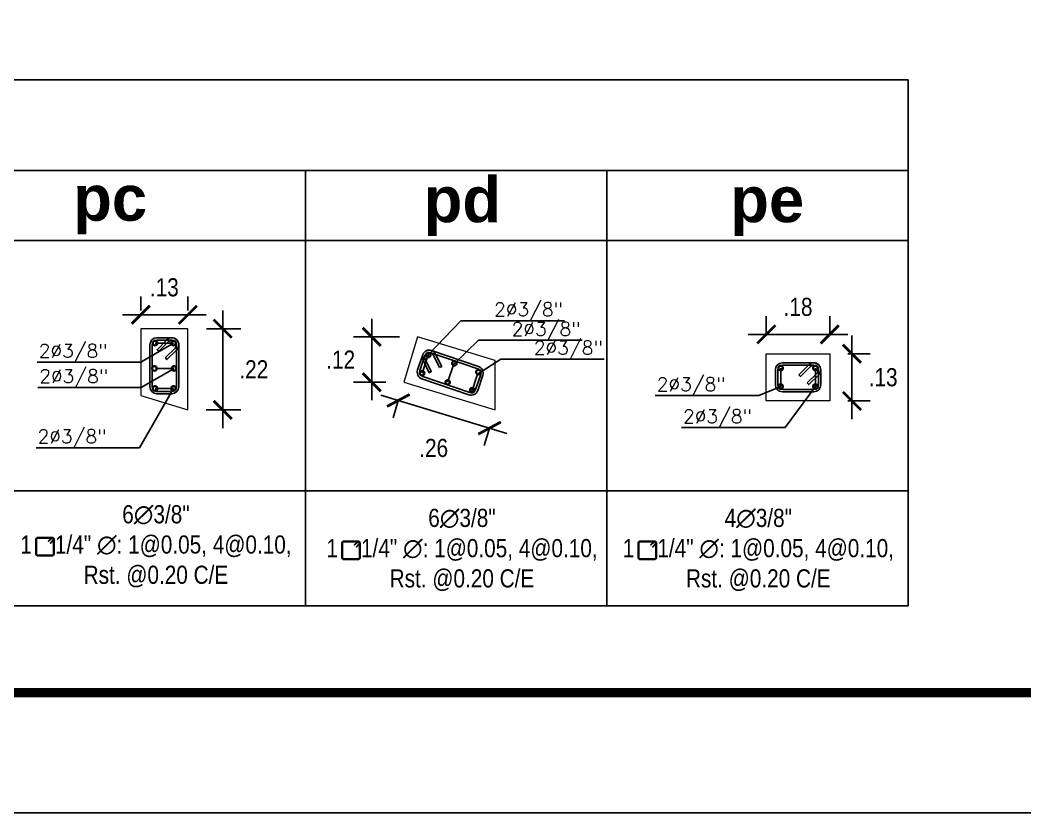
# Model space of a CAD drawing. Header units: millimetres. Extents: x -3570 to 5754, y -12788176 to 1214.
# Drawn here: x 3337.77 to 3343.32, y 1121.22 to 1125.59 of the extents above; entities that cross this region are included whole.
import ezdxf
from ezdxf import colors
from ezdxf.entities.mleader import LeaderData, LeaderLine
from ezdxf.math import Vec2, Vec3

# ---------------------------------------------------------------- set-up
doc = ezdxf.new("R2010")
doc.units = ezdxf.units.MM
for name, color, linetype in [('.D1 cotas', 1, 'Continuous'), ('.D1 Texto', 7, 'Continuous'), ('.N1 Cuadros', 253, 'Continuous')]:
    doc.layers.add(name, color=color, linetype=linetype)
doc.layers.add('.N1 Acero Estribo', color=254, linetype='Continuous', transparency=0.5)
for name, color, linetype, lineweight in [('.N1 Acero Long02 0.3mm', 1, 'Continuous', 30), ('.N2 Columna Detalle', 5, 'Continuous', 15), ('MEMBR', 250, 'Continuous', 25), ('SGE_ESTRUCTURAS', 3, 'Continuous', 13)]:
    doc.layers.add(name, color=color, linetype=linetype, lineweight=lineweight)
doc.styles.add('Anot 1.5mm simplex', font='simplex.shx', dxfattribs={"height": 0.0015})
doc.styles.add('Anot 2mm', font='ARIALN.TTF', dxfattribs={"height": 0.002})
doc.styles.add('Anot 5mm', font='arialbd.ttf', dxfattribs={"height": 0.005})
doc.dimstyles.new('Anot Alfredo', dxfattribs={"dimtxt": 0.002, "dimasz": 0.002, "dimexe": 0.002, "dimexo": 0.002, "dimgap": 0.002, "dimtad": 2, "dimtih": 1, "dimtoh": 1, "dimzin": 4, "dimdsep": 46, "dimtxsty": 'Anot 2mm', "dimblk": 'ARCHTICK', "dimcen": 0, "dimdle": 0.002, "dimclrd": 1, "dimclre": 1, "dimclrt": 7, "dimaunit": 1, "dimadec": 3, "dimazin": 0, "dimtfac": 1, "dimtix": 1, "dimtmove": 2, "dimatfit": 0, "dimldrblk": 'ARCHTICK', "dimfxl": 0.005, "dimtolj": 1, "dimtzin": 0, "dimlwd": -1, "dimlwe": -1, "dimarcsym": 0})

# ---------------------------------------------------------------- blocks, each defined once
blk = doc.blocks.new('_ArchTick')
at = {"color": 0, "linetype": 'Continuous', "const_width": 0.15}
blk.add_lwpolyline([(-0.5, -0.5), (0.5, 0.5)], dxfattribs=at)
blk = doc.blocks.new('*D160')
at = {"layer": '.D1 cotas', "color": 1, "transparency": 16777216}
for p, q in [((3374.4193, 1130.6455), (3374.4193, 1130.6838)), ((3374.5493, 1130.6455), (3374.5493, 1130.6838)), ((3374.4193, 1130.6338), (3374.3693, 1130.6338)), ((3374.4193, 1130.6338), (3374.5493, 1130.6338)), ((3374.5493, 1130.6338), (3374.5993, 1130.6338))]:
    blk.add_line(p, q, dxfattribs=at)
at = {"layer": 'Defpoints', "color": 0, "lineweight": 211, "transparency": 16777216}
for p in [(3374.5493, 1130.6338), (3374.4193, 1130.5955), (3374.5493, 1130.5955)]:
    blk.add_point(p, dxfattribs=at)
at = {"layer": '.D1 cotas', "color": 1, "transparency": 16777216, "xscale": 0.05, "yscale": 0.05, "zscale": 0.05}
blk.add_blockref('_ArchTick', (3374.4193, 1130.6338), dxfattribs=at)
at = {"layer": '.D1 cotas', "color": 1, "transparency": 16777216, "xscale": 0.05, "yscale": 0.05, "zscale": 0.05, "rotation": 180}
blk.add_blockref('_ArchTick', (3374.5493, 1130.6338), dxfattribs=at)
at = {"layer": '.D1 cotas', "color": 7, "transparency": 16777216, "insert": (3374.4843, 1130.7093), "char_height": 0.05, "attachment_point": 5, "style": 'Anot 2mm'}
blk.add_mtext('\\A1;.13', dxfattribs=at)
blk = doc.blocks.new('*D161')
at = {"layer": '.D1 cotas', "color": 1, "transparency": 16777216}
for p, q in [((3374.6453, 1130.6455), (3374.6453, 1130.3217)), ((3374.6003, 1130.5955), (3374.6953, 1130.5955)), ((3374.5993, 1130.3717), (3374.6953, 1130.3717))]:
    blk.add_line(p, q, dxfattribs=at)
at = {"layer": 'Defpoints', "color": 0, "lineweight": 211, "transparency": 16777216}
for p in [(3374.5503, 1130.5955), (3374.5493, 1130.3717), (3374.6453, 1130.3717)]:
    blk.add_point(p, dxfattribs=at)
at = {"layer": '.D1 cotas', "color": 1, "transparency": 16777216, "xscale": 0.05, "yscale": 0.05, "zscale": 0.05}
for p, rotation in [((3374.6453, 1130.5955), 90), ((3374.6453, 1130.3717), 270)]:
    blk.add_blockref('_ArchTick', p, dxfattribs=dict(at, rotation=rotation))
at = {"layer": '.D1 cotas', "color": 7, "transparency": 16777216, "insert": (3374.731, 1130.4836), "char_height": 0.05, "attachment_point": 5, "style": 'Anot 2mm'}
blk.add_mtext('\\A1;.22', dxfattribs=at)
blk = doc.blocks.new('*U164')
at = {"layer": '.N1 Acero Estribo'}
for p, q in [((0.0858, -0.025), (0.0442, -0.025)), ((0.025, -0.0442), (0.025, -0.1598)), ((0.0314, -0.0442), (0.0314, -0.1598)), ((0.0858, -0.0314), (0.0442, -0.0314)), ((0.0986, -0.1598), (0.0986, -0.0442)), ((0.105, -0.1598), (0.105, -0.0442)), ((0.0442, -0.1726), (0.0858, -0.1726)), ((0.0442, -0.179), (0.0858, -0.179))]:
    blk.add_line(p, q, dxfattribs=at)
blk.add_lwpolyline([(0.0677, -0.0804), (0.0949, -0.0533, 1), (0.0767, -0.0351), (0.0496, -0.0623), (0.0451, -0.0578), (0.0722, -0.0306, -1), (0.0994, -0.0578), (0.0722, -0.0849), (0.068, -0.0801)], format="xyb", dxfattribs=at)
for centre, radius, start, end in [((0.0442, -0.0442), 0.0192, 90, 180), ((0.0858, -0.0442), 0.0192, 0, 90), ((0.0442, -0.0442), 0.0128, 90, 180), ((0.0858, -0.0442), 0.0128, 0, 90), ((0.0442, -0.1598), 0.0192, 180, 270), ((0.0442, -0.1598), 0.0128, 180, 270), ((0.0858, -0.1598), 0.0128, 270, 0), ((0.0858, -0.1598), 0.0192, 270, 360)]:
    blk.add_arc(centre, radius, start, end, dxfattribs=at)
at = {"layer": '.N1 Acero Long02 0.3mm'}
for centre in [(0.0396, -0.0396), (0.0904, -0.0396), (0.0396, -0.1644), (0.0904, -0.1644)]:
    blk.add_circle(centre, 0.00635, dxfattribs=at)
blk = doc.blocks.new('_None')
blk = doc.blocks.new('*U180')
at = {"layer": '.N1 Acero Estribo'}
for p, q in [((0.088, -0.025), (0.0442, -0.025)), ((0.025, -0.0442), (0.025, -0.181)), ((0.0314, -0.0442), (0.0314, -0.181)), ((0.088, -0.0314), (0.0442, -0.0314)), ((0.1008, -0.181), (0.1008, -0.0442)), ((0.1072, -0.181), (0.1072, -0.0442)), ((0.0442, -0.1938), (0.088, -0.1938)), ((0.0442, -0.2002), (0.088, -0.2002))]:
    blk.add_line(p, q, dxfattribs=at)
blk.add_lwpolyline([(0.0699, -0.0804), (0.0971, -0.0533, 1), (0.079, -0.0351), (0.0518, -0.0623), (0.0473, -0.0578), (0.0745, -0.0306, -1), (0.1016, -0.0578), (0.0745, -0.0849), (0.0702, -0.0801)], format="xyb", dxfattribs=at)
for centre, radius, start, end in [((0.0442, -0.0442), 0.0192, 90, 180), ((0.088, -0.0442), 0.0192, 0, 90), ((0.0442, -0.0442), 0.0128, 90, 180), ((0.088, -0.0442), 0.0128, 0, 90), ((0.0442, -0.181), 0.0192, 180, 270), ((0.0442, -0.181), 0.0128, 180, 270), ((0.088, -0.181), 0.0128, 270, 0), ((0.088, -0.181), 0.0192, 270, 360)]:
    blk.add_arc(centre, radius, start, end, dxfattribs=at)
at = {"layer": '.N1 Acero Long02 0.3mm'}
for centre in [(0.0396, -0.0396), (0.0926, -0.0396), (0.0396, -0.1856), (0.0926, -0.1856)]:
    blk.add_circle(centre, 0.00635, dxfattribs=at)
blk = doc.blocks.new('*D181')
at = {"layer": '.D1 cotas', "color": 1, "transparency": 16777216}
for p, q in [((3375.0816, 1130.4123), (3375.4288, 1130.3071)), ((3375.1302, 1130.4004), (3375.115, 1130.35)), ((3375.3817, 1130.3242), (3375.3664, 1130.2737))]:
    blk.add_line(p, q, dxfattribs=at)
at = {"layer": 'Defpoints', "color": 0, "lineweight": 0, "transparency": 16777216}
for p in [(3375.1447, 1130.4482), (3375.3962, 1130.372), (3375.3809, 1130.3216)]:
    blk.add_point(p, dxfattribs=at)
at = {"layer": '.D1 cotas', "color": 1, "transparency": 16777216, "xscale": 0.05, "yscale": 0.05, "zscale": 0.05}
for p, rotation in [((3375.1295, 1130.3978), 163.1353251262155), ((3375.3809, 1130.3216), 343.1353251262154)]:
    blk.add_blockref('_ArchTick', p, dxfattribs=dict(at, rotation=rotation))
at = {"layer": '.D1 cotas', "color": 7, "transparency": 16777216, "insert": (3375.227, 1130.2667), "char_height": 0.05, "attachment_point": 5, "style": 'Anot 2mm'}
blk.add_mtext('\\A1;.26', dxfattribs=at)
blk = doc.blocks.new('*D182')
at = {"layer": '.D1 cotas', "color": 1, "transparency": 16777216}
for p, q in [((3375.0562, 1130.5727), (3375.0562, 1130.6227)), ((3375.1325, 1130.5727), (3375.0062, 1130.5727)), ((3375.0562, 1130.5727), (3375.0562, 1130.4482)), ((3375.0947, 1130.4482), (3375.0062, 1130.4482)), ((3375.0562, 1130.4482), (3375.0562, 1130.3982))]:
    blk.add_line(p, q, dxfattribs=at)
at = {"layer": 'Defpoints', "color": 0, "lineweight": 0, "transparency": 16777216}
for p in [(3375.1825, 1130.5727), (3375.0562, 1130.4482), (3375.1447, 1130.4482)]:
    blk.add_point(p, dxfattribs=at)
at = {"layer": '.D1 cotas', "color": 1, "transparency": 16777216, "xscale": 0.05, "yscale": 0.05, "zscale": 0.05}
for p, rotation in [((3375.0562, 1130.5727), 270), ((3375.0562, 1130.4482), 90)]:
    blk.add_blockref('_ArchTick', p, dxfattribs=dict(at, rotation=rotation))
at = {"layer": '.D1 cotas', "color": 7, "transparency": 16777216, "insert": (3374.9705, 1130.5104), "char_height": 0.05, "attachment_point": 5, "style": 'Anot 2mm'}
blk.add_mtext('\\A1;.12', dxfattribs=at)
blk = doc.blocks.new('*U611')
at = {"layer": '.N1 Acero Estribo'}
for p, q in [((0.1308, -0.025), (0.0442, -0.025)), ((0.025, -0.0442), (0.025, -0.0858)), ((0.0314, -0.0442), (0.0314, -0.0858)), ((0.1308, -0.0314), (0.0442, -0.0314)), ((0.1436, -0.0858), (0.1436, -0.0442)), ((0.15, -0.0858), (0.15, -0.0442)), ((0.0442, -0.0986), (0.1308, -0.0986)), ((0.0442, -0.105), (0.1308, -0.105))]:
    blk.add_line(p, q, dxfattribs=at)
blk.add_lwpolyline([(0.1127, -0.0804), (0.1399, -0.0533, 1), (0.1218, -0.0351), (0.0946, -0.0623), (0.0901, -0.0578), (0.1172, -0.0306, -1), (0.1444, -0.0578), (0.1172, -0.0849), (0.113, -0.0801)], format="xyb", dxfattribs=at)
for centre, radius, start, end in [((0.0442, -0.0442), 0.0192, 90, 180), ((0.1308, -0.0442), 0.0192, 0, 90), ((0.0442, -0.0442), 0.0128, 90, 180), ((0.1308, -0.0442), 0.0128, 0, 90), ((0.0442, -0.0858), 0.0192, 180, 270), ((0.0442, -0.0858), 0.0128, 180, 270), ((0.1308, -0.0858), 0.0128, 270, 0), ((0.1308, -0.0858), 0.0192, 270, 360)]:
    blk.add_arc(centre, radius, start, end, dxfattribs=at)
at = {"layer": '.N1 Acero Long02 0.3mm'}
for centre in [(0.0396, -0.0396), (0.1354, -0.0396), (0.0396, -0.0904), (0.1354, -0.0904)]:
    blk.add_circle(centre, 0.00635, dxfattribs=at)
blk = doc.blocks.new('*D610')
at = {"layer": '.D1 cotas', "color": 1, "transparency": 16777216}
for p, q in [((3376.144, 1130.5765), (3376.144, 1130.6299)), ((3376.3191, 1130.5765), (3376.3191, 1130.6299)), ((3376.094, 1130.5799), (3376.3691, 1130.5799))]:
    blk.add_line(p, q, dxfattribs=at)
at = {"layer": 'Defpoints', "color": 0, "lineweight": -2, "transparency": 16777216}
for p in [(3376.3191, 1130.5799), (3376.144, 1130.5265), (3376.3191, 1130.5265)]:
    blk.add_point(p, dxfattribs=at)
at = {"layer": '.D1 cotas', "color": 1, "transparency": 16777216, "xscale": 0.05, "yscale": 0.05, "zscale": 0.05, "rotation": 180}
blk.add_blockref('_ArchTick', (3376.144, 1130.5799), dxfattribs=at)
at = {"layer": '.D1 cotas', "color": 1, "transparency": 16777216, "xscale": 0.05, "yscale": 0.05, "zscale": 0.05}
blk.add_blockref('_ArchTick', (3376.3191, 1130.5799), dxfattribs=at)
at = {"layer": '.D1 cotas', "color": 7, "transparency": 16777216, "insert": (3376.2315, 1130.6554), "char_height": 0.05, "attachment_point": 5, "style": 'Anot 2mm'}
blk.add_mtext('\\A1;.18', dxfattribs=at)
blk = doc.blocks.new('*D609')
at = {"layer": '.D1 cotas', "color": 1, "transparency": 16777216}
for p, q in [((3376.3801, 1130.5265), (3376.3801, 1130.5765)), ((3376.3691, 1130.5265), (3376.4301, 1130.5265)), ((3376.3801, 1130.5265), (3376.3801, 1130.3965)), ((3376.3691, 1130.3965), (3376.4301, 1130.3965)), ((3376.3801, 1130.3965), (3376.3801, 1130.3465))]:
    blk.add_line(p, q, dxfattribs=at)
at = {"layer": 'Defpoints', "color": 0, "lineweight": -2, "transparency": 16777216}
for p in [(3376.3191, 1130.5265), (3376.3191, 1130.3965), (3376.3801, 1130.3965)]:
    blk.add_point(p, dxfattribs=at)
at = {"layer": '.D1 cotas', "color": 1, "transparency": 16777216, "xscale": 0.05, "yscale": 0.05, "zscale": 0.05}
for p, rotation in [((3376.3801, 1130.5265), 270), ((3376.3801, 1130.3965), 90)]:
    blk.add_blockref('_ArchTick', p, dxfattribs=dict(at, rotation=rotation))
at = {"layer": '.D1 cotas', "color": 7, "transparency": 16777216, "insert": (3376.466, 1130.4615), "char_height": 0.05, "attachment_point": 5, "style": 'Anot 2mm'}
blk.add_mtext('\\A1;.13', dxfattribs=at)
blk = doc.blocks.new('gwtg')
at = {"layer": '.N1 Acero Estribo'}
for p, q in [((3374.1304, 1130.0155), (3374.1304, 1129.9745)), ((3374.1319, 1130.0155), (3374.1319, 1129.9745)), ((3374.1759, 1130.02), (3374.1349, 1130.02)), ((3374.1759, 1130.0185), (3374.1349, 1130.0185)), ((3374.164, 1130.0099), (3374.1728, 1130.0187)), ((3374.165, 1130.0088), (3374.164, 1130.0099)), ((3374.1738, 1130.0176), (3374.165, 1130.0088)), ((3374.1692, 1130.0046), (3374.178, 1130.0134)), ((3374.1703, 1130.0036), (3374.1692, 1130.0046)), ((3374.1791, 1130.0124), (3374.1703, 1130.0036)), ((3374.1789, 1129.9745), (3374.1789, 1130.0155)), ((3374.1804, 1129.9745), (3374.1804, 1130.0155)), ((3374.9742, 1130.0056), (3374.9742, 1129.9645)), ((3374.9757, 1130.0056), (3374.9757, 1129.9645)), ((3375.0197, 1130.01), (3374.9786, 1130.01)), ((3375.0197, 1130.0086), (3374.9786, 1130.0086)), ((3375.0077, 1129.9999), (3375.0166, 1130.0087)), ((3375.0088, 1129.9988), (3375.0077, 1129.9999)), ((3375.0176, 1130.0077), (3375.0088, 1129.9988)), ((3375.013, 1129.9947), (3375.0218, 1130.0035)), ((3375.014, 1129.9936), (3375.013, 1129.9947)), ((3375.0229, 1130.0024), (3375.014, 1129.9936)), ((3375.0227, 1129.9645), (3375.0227, 1130.0056)), ((3375.0242, 1129.9645), (3375.0242, 1130.0056)), ((3375.7911, 1130.0056), (3375.7911, 1129.9645)), ((3375.7926, 1130.0056), (3375.7926, 1129.9645)), ((3375.8367, 1130.01), (3375.7956, 1130.01)), ((3375.8367, 1130.0086), (3375.7956, 1130.0086)), ((3375.8247, 1129.9999), (3375.8335, 1130.0087)), ((3375.8257, 1129.9988), (3375.8247, 1129.9999)), ((3375.8346, 1130.0077), (3375.8257, 1129.9988)), ((3375.8299, 1129.9947), (3375.8388, 1130.0035)), ((3375.831, 1129.9936), (3375.8299, 1129.9947)), ((3375.8398, 1130.0024), (3375.831, 1129.9936)), ((3375.8396, 1129.9645), (3375.8396, 1130.0056)), ((3375.8411, 1129.9645), (3375.8411, 1130.0056)), ((3374.1349, 1129.9715), (3374.1759, 1129.9715)), ((3374.1349, 1129.97), (3374.1759, 1129.97)), ((3374.9786, 1129.9615), (3375.0197, 1129.9615)), ((3374.9786, 1129.96), (3375.0197, 1129.96)), ((3375.7956, 1129.9615), (3375.8367, 1129.9615)), ((3375.7956, 1129.96), (3375.8367, 1129.96))]:
    blk.add_line(p, q, dxfattribs=at)
for centre, radius, start, end in [((3374.1349, 1130.0155), 0.00445, 90, 180), ((3374.1349, 1130.0155), 0.00297, 90, 180), ((3374.1759, 1130.0155), 0.00445, 315, 135), ((3374.1759, 1130.0155), 0.00297, 315, 135), ((3374.1759, 1130.0155), 0.00445, 360, 90), ((3374.1759, 1130.0155), 0.00297, 0, 90), ((3374.9786, 1130.0056), 0.00445, 90, 180), ((3374.9786, 1130.0056), 0.00297, 90, 180), ((3375.0197, 1130.0056), 0.00445, 315, 135), ((3375.0197, 1130.0056), 0.00297, 315, 135), ((3375.0197, 1130.0056), 0.00445, 360, 90), ((3375.0197, 1130.0056), 0.00297, 0, 90), ((3375.7956, 1130.0056), 0.00445, 90, 180), ((3375.7956, 1130.0056), 0.00297, 90, 180), ((3375.8367, 1130.0056), 0.00445, 315, 135), ((3375.8367, 1130.0056), 0.00297, 315, 135), ((3375.8367, 1130.0056), 0.00445, 360, 90), ((3375.8367, 1130.0056), 0.00297, 0, 90), ((3374.1349, 1129.9745), 0.00445, 180, 270), ((3374.1349, 1129.9745), 0.00297, 180, 270), ((3374.1759, 1129.9745), 0.00297, 270, 0), ((3374.1759, 1129.9745), 0.00445, 270, 0), ((3374.9786, 1129.9645), 0.00445, 180, 270), ((3374.9786, 1129.9645), 0.00297, 180, 270), ((3375.0197, 1129.9645), 0.00297, 270, 0), ((3375.0197, 1129.9645), 0.00445, 270, 0), ((3375.7956, 1129.9645), 0.00445, 180, 270), ((3375.7956, 1129.9645), 0.00297, 180, 270), ((3375.8367, 1129.9645), 0.00297, 270, 0), ((3375.8367, 1129.9645), 0.00445, 270, 0)]:
    blk.add_arc(centre, radius, start, end, dxfattribs=at)
at = {"layer": '.N1 Acero Long02 0.3mm'}
for centre in [(3374.4571, 1130.4861), (3374.5112, 1130.4861), (3375.2841, 1130.5001), (3375.2655, 1130.4478)]:
    blk.add_circle(centre, 0.00635, dxfattribs=at)
at = {"layer": '.N1 Cuadros', "linetype": 'Continuous'}
for p, q in [((3370.5551, 1131.2814), (3376.5355, 1131.2814)), ((3376.5355, 1129.8323), (3376.5355, 1131.2814)), ((3370.5551, 1131.0314), (3376.5355, 1131.0314)), ((3374.8734, 1129.8323), (3374.8734, 1131.0314)), ((3375.7044, 1129.8323), (3375.7044, 1131.0314)), ((3375.7044, 1129.8323), (3375.7044, 1131.0314)), ((3371.6551, 1130.8382), (3376.5355, 1130.8382)), ((3370.5551, 1130.1488), (3376.5355, 1130.1488))]:
    blk.add_line(p, q, dxfattribs=at)
at = {"layer": '.N1 Cuadros'}
blk.add_line((3370.5551, 1129.8323), (3376.5355, 1129.8323), dxfattribs=at)
at = {"layer": '.N2 Columna Detalle'}
blk.add_lwpolyline([(3374.4193, 1130.4111), (3374.5493, 1130.3717), (3374.5493, 1130.5955), (3374.4193, 1130.5955)], close=True, dxfattribs=at)
at = {"layer": 'SGE_ESTRUCTURAS', "color": 5, "elevation": 0}
blk.add_lwpolyline([(3375.3962, 1130.372), (3375.3966, 1130.5077), (3375.1825, 1130.5727), (3375.1447, 1130.4482)], close=True, dxfattribs=at)
at = {"layer": 'SGE_ESTRUCTURAS', "color": 5}
blk.add_lwpolyline([(3376.144, 1130.3965), (3376.144, 1130.5265), (3376.3191, 1130.5265), (3376.3191, 1130.3965), (3376.144, 1130.3965)], dxfattribs=at)
at = {"layer": '.D1 cotas'}
for name, p in [('*U164', (3374.4193, 1130.5955)), ('*U611', (3376.144, 1130.5265))]:
    blk.add_blockref(name, p, dxfattribs=at)
at = {"layer": '.D1 cotas', "rotation": 71.2238903100243}
blk.add_blockref('*U180', (3375.1447, 1130.4482), dxfattribs=at)
at = {"layer": '.D1 Texto', "attachment_point": 1}
for s, insert, char_height, width, style in [('pd', (3375.1994, 1131.0139), 0.125, 0.196083, 'Anot 5mm'), ('pc', (3374.2331, 1131.018), 0.125, 0.196083, 'Anot 5mm'), ('pe', (3376.0446, 1131.0139), 0.125, 0.196083, 'Anot 5mm'), ('\\pxqc;6∅3/8"\\P1    1/4" ∅: 1@0.05, 4@0.10, \\PRst. @0.20 C/E', (3374.0297, 1130.1093), 0.05, 0.863119, 'Anot 2mm'), ('\\pxqc;6∅3/8"\\P1    1/4" ∅: 1@0.05, 4@0.10, \\PRst. @0.20 C/E', (3374.8734, 1130.0993), 0.05, 0.863119, 'Anot 2mm'), ('\\pxqc;4∅3/8"\\P1    1/4" ∅: 1@0.05, 4@0.10, \\PRst. @0.20 C/E', (3375.6904, 1130.0993), 0.05, 0.863119, 'Anot 2mm')]:
    blk.add_mtext(s, dxfattribs=dict(at, insert=insert, char_height=char_height, width=width, style=style))
at = {"layer": '.D1 cotas'}
for base, p1, p2, picture, middle in [((3374.5493, 1130.6338), (3374.4193, 1130.5955), (3374.5493, 1130.5955), '*D160', (3374.4843, 1130.7093)), ((3376.3191, 1130.5799), (3376.144, 1130.5265), (3376.3191, 1130.5265), '*D610', (3376.2315, 1130.6554))]:
    dim = blk.add_linear_dim(base=base, p1=p1, p2=p2, dimstyle='Anot Alfredo', dxfattribs=at)
    dim.commit()
    dim.dimension.update_dxf_attribs({"geometry": picture, "text_midpoint": middle})
for base, p1, p2, picture, middle in [((3374.6453, 1130.3717), (3374.5503, 1130.5955), (3374.5493, 1130.3717), '*D161', (3374.731, 1130.4836)), ((3375.0562, 1130.4482), (3375.1825, 1130.5727), (3375.1447, 1130.4482), '*D182', (3374.9705, 1130.5104)), ((3376.3801, 1130.3965), (3376.3191, 1130.5265), (3376.3191, 1130.3965), '*D609', (3376.466, 1130.4615))]:
    dim = blk.add_linear_dim(base=base, p1=p1, p2=p2, angle=90, dimstyle='Anot Alfredo', dxfattribs=at)
    dim.commit()
    dim.dimension.update_dxf_attribs({"geometry": picture, "text_midpoint": middle})
dim = blk.add_aligned_dim(p1=(3375.1447, 1130.4482), p2=(3375.3962, 1130.372), distance=-0.0527, dimstyle='Anot Alfredo', dxfattribs=at)
dim.commit()
dim.dimension.update_dxf_attribs({"geometry": '*D181', "text_midpoint": (3375.227, 1130.2667)})
ml = blk.add_multileader_mtext('Standard', dxfattribs=at)
ml.set_content('2∅3/8" ', color=7, style='Anot 1.5mm simplex')
ml.set_leader_properties()
ml.set_arrow_properties(name='NONE')
ml.build(insert=Vec2(0, 0))
ml.multileader.update_dxf_attribs({"text_left_attachment_type": 6, "text_right_attachment_type": 6, "dogleg_length": 0.005, "arrow_head_size": 0.05, "scale": 25})
ctx = ml.context
ctx.base_point, ctx.scale, ctx.char_height, ctx.arrow_head_size, ctx.landing_gap_size, ctx.plane_origin = Vec3(3375.3436, 1130.6174, 6905.0562), 25, 0.0375, 0.05, 0.05, Vec3(3375.2002, 1130.6555, 6905.0562)
ctx.left_attachment, ctx.right_attachment = 6, 6
notes = []
notes.append((ctx, [(0, (1, 1, 0), (3375.3022, 1130.6174, 6905.0562), (1, 0), 0.0414, [(3, [(3375.195, 1130.473, 6905.0562), (3375.2121, 1130.5232, 6905.0562)], 0, [])])]))
ctx.mtext.insert, ctx.mtext.width, ctx.mtext.flow_direction = Vec3(3375.3936, 1130.6674, 6905.0562), 0.734267, 5
ml = blk.add_multileader_mtext('Standard', dxfattribs=at)
ml.set_content('2∅3/8" ', color=7, style='Anot 1.5mm simplex')
ml.set_leader_properties()
ml.set_arrow_properties(name='NONE')
ml.build(insert=Vec2(0, 0))
ml.multileader.update_dxf_attribs({"text_left_attachment_type": 6, "text_right_attachment_type": 6, "dogleg_length": 0.005, "arrow_head_size": 0.05, "scale": 25})
ctx = ml.context
ctx.base_point, ctx.scale, ctx.char_height, ctx.arrow_head_size, ctx.landing_gap_size, ctx.plane_origin = Vec3(3375.3921, 1130.5636, 6905.0562), 25, 0.0375, 0.05, 0.05, Vec3(3375.2707, 1130.6303, 6905.0562)
ctx.left_attachment, ctx.right_attachment = 6, 6
notes.append((ctx, [(0, (1, 1, 0), (3375.3507, 1130.5636, 6905.0562), (1, 0), 0.0414, [(3, [(3375.2655, 1130.4478, 6905.0562), (3375.2825, 1130.498, 6905.0562)], 0, [])])]))
ctx.mtext.insert, ctx.mtext.width, ctx.mtext.flow_direction = Vec3(3375.4421, 1130.6136, 6905.0562), 0.734267, 5
ml = blk.add_multileader_mtext('Standard', dxfattribs=at)
ml.set_content('2∅3/8" ', color=7, style='Anot 1.5mm simplex')
ml.set_leader_properties()
ml.set_arrow_properties(name='NONE')
ml.build(insert=Vec2(0, 0))
ml.multileader.update_dxf_attribs({"text_left_attachment_type": 6, "text_right_attachment_type": 6, "dogleg_length": 0.005, "arrow_head_size": 0.05, "scale": 25})
ctx = ml.context
ctx.base_point, ctx.scale, ctx.char_height, ctx.arrow_head_size, ctx.landing_gap_size, ctx.plane_origin = Vec3(3374.0833, 1130.5033, 6905.0562), 25, 0.0375, 0.05, 0.05, Vec3(3374.4578, 1130.7383, 6905.0562)
ctx.left_attachment, ctx.right_attachment, ctx.text_align_type = 6, 6, 2
notes.append((ctx, [(1, (1, 1, 0), (3374.4193, 1130.5033, 6905.0562), (-1, 0), 0.0414, [(3, [(3374.459, 1130.5558, 6905.0562), (3374.5097, 1130.5558, 6905.0562)], 0, [])])]))
ctx.mtext.insert, ctx.mtext.width, ctx.mtext.alignment, ctx.mtext.flow_direction = Vec3(3374.3279, 1130.5533, 6905.0562), 0.313379, 3, 5
ml = blk.add_multileader_mtext('Standard', dxfattribs=at)
ml.set_content('2∅3/8" ', color=7, style='Anot 1.5mm simplex')
ml.set_leader_properties()
ml.set_arrow_properties(name='NONE')
ml.build(insert=Vec2(0, 0))
ml.multileader.update_dxf_attribs({"text_left_attachment_type": 6, "text_right_attachment_type": 6, "dogleg_length": 0.005, "arrow_head_size": 0.05, "scale": 25})
ctx = ml.context
ctx.base_point, ctx.scale, ctx.char_height, ctx.arrow_head_size, ctx.landing_gap_size, ctx.plane_origin = Vec3(3375.4533, 1130.5118, 6905.0562), 25, 0.0375, 0.05, 0.05, Vec3(3375.3364, 1130.6025, 6905.0562)
ctx.left_attachment, ctx.right_attachment = 6, 6
notes.append((ctx, [(0, (1, 1, 0), (3375.4119, 1130.5118, 6905.0562), (1, 0), 0.0414, [(3, [(3375.3312, 1130.42, 6905.0562), (3375.3482, 1130.4702, 6905.0562)], 0, [])])]))
ctx.mtext.insert, ctx.mtext.width, ctx.mtext.flow_direction = Vec3(3375.5033, 1130.5618, 6905.0562), 0.734267, 5
ml = blk.add_multileader_mtext('Standard', dxfattribs=at)
ml.set_content('2∅3/8" ', color=7, style='Anot 1.5mm simplex')
ml.set_leader_properties()
ml.set_arrow_properties(name='NONE')
ml.build(insert=Vec2(0, 0))
ml.multileader.update_dxf_attribs({"text_left_attachment_type": 6, "text_right_attachment_type": 6, "dogleg_length": 0.005, "arrow_head_size": 0.05, "scale": 25})
ctx = ml.context
ctx.base_point, ctx.scale, ctx.char_height, ctx.arrow_head_size, ctx.landing_gap_size, ctx.plane_origin = Vec3(3374.0847, 1130.4335, 6905.0562), 25, 0.0375, 0.05, 0.05, Vec3(3374.4593, 1130.6686, 6905.0562)
ctx.left_attachment, ctx.right_attachment, ctx.text_align_type = 6, 6, 2
notes.append((ctx, [(1, (1, 1, 0), (3374.4208, 1130.4335, 6905.0562), (-1, 0), 0.0414, [(3, [(3374.4604, 1130.4861, 6905.0562), (3374.5112, 1130.4861, 6905.0562)], 0, [])])]))
ctx.mtext.insert, ctx.mtext.width, ctx.mtext.alignment, ctx.mtext.flow_direction = Vec3(3374.3294, 1130.4835, 6905.0562), 0.313379, 3, 5
ml = blk.add_multileader_mtext('Standard', dxfattribs=at)
ml.set_content('2∅3/8" ', color=7, style='Anot 1.5mm simplex')
ml.set_leader_properties()
ml.set_arrow_properties(name='NONE')
ml.build(insert=Vec2(0, 0))
ml.multileader.update_dxf_attribs({"text_left_attachment_type": 6, "text_right_attachment_type": 6, "dogleg_length": 0.005, "arrow_head_size": 0.05, "scale": 25})
ctx = ml.context
ctx.base_point, ctx.scale, ctx.char_height, ctx.arrow_head_size, ctx.landing_gap_size, ctx.plane_origin = Vec3(3375.7871, 1130.4113, 6905.0562), 25, 0.0375, 0.05, 0.05, Vec3(3376.1825, 1130.6694, 6905.0562)
ctx.left_attachment, ctx.right_attachment, ctx.text_align_type = 6, 6, 2
notes.append((ctx, [(1, (1, 1, 0), (3376.1231, 1130.4113, 6905.0562), (-1, 0), 0.0414, [(3, [(3376.1837, 1130.4869, 6905.0562), (3376.1837, 1130.4361, 6905.0562)], 0, [])])]))
ctx.mtext.insert, ctx.mtext.width, ctx.mtext.alignment, ctx.mtext.flow_direction = Vec3(3376.0317, 1130.4613, 6905.0562), 0.313379, 3, 5
ml = blk.add_multileader_mtext('Standard', dxfattribs=at)
ml.set_content('2∅3/8" ', color=7, style='Anot 1.5mm simplex')
ml.set_leader_properties()
ml.set_arrow_properties(name='NONE')
ml.build(insert=Vec2(0, 0))
ml.multileader.update_dxf_attribs({"text_left_attachment_type": 6, "text_right_attachment_type": 6, "dogleg_length": 0.005, "arrow_head_size": 0.05, "scale": 25})
ctx = ml.context
ctx.base_point, ctx.scale, ctx.char_height, ctx.arrow_head_size, ctx.landing_gap_size, ctx.plane_origin = Vec3(3375.8595, 1130.3231, 6905.0562), 25, 0.0375, 0.05, 0.05, Vec3(3376.255, 1130.5812, 6905.0562)
ctx.left_attachment, ctx.right_attachment, ctx.text_align_type = 6, 6, 2
notes.append((ctx, [(1, (1, 1, 0), (3376.1956, 1130.3231, 6905.0562), (-1, 0), 0.0414, [(3, [(3376.2794, 1130.4869, 6905.0562), (3376.2794, 1130.4361, 6905.0562)], 0, [])])]))
ctx.mtext.insert, ctx.mtext.width, ctx.mtext.alignment, ctx.mtext.flow_direction = Vec3(3376.1042, 1130.3731, 6905.0562), 0.313379, 3, 5
ml = blk.add_multileader_mtext('Standard', dxfattribs=at)
ml.set_content('2∅3/8" ', color=7, style='Anot 1.5mm simplex')
ml.set_leader_properties()
ml.set_arrow_properties(name='NONE')
ml.build(insert=Vec2(0, 0))
ml.multileader.update_dxf_attribs({"text_left_attachment_type": 6, "text_right_attachment_type": 6, "dogleg_length": 0.005, "arrow_head_size": 0.05, "scale": 25})
ctx = ml.context
ctx.base_point, ctx.scale, ctx.char_height, ctx.arrow_head_size, ctx.landing_gap_size, ctx.plane_origin = Vec3(3374.0801, 1130.2674, 6905.0562), 25, 0.0375, 0.05, 0.05, Vec3(3374.4096, 1130.5254, 6905.0562)
ctx.left_attachment, ctx.right_attachment, ctx.text_align_type = 6, 6, 2
notes.append((ctx, [(1, (1, 1, 0), (3374.4162, 1130.2674, 6905.0562), (-1, 0), 0.0414, [(3, [(3374.459, 1130.4311, 6905.0562), (3374.5097, 1130.4311, 6905.0562)], 0, [])])]))
ctx.mtext.insert, ctx.mtext.width, ctx.mtext.alignment, ctx.mtext.flow_direction = Vec3(3374.3248, 1130.3174, 6905.0562), 0.108083, 3, 5
for ctx, leaders in notes:
    for number, flags, end, landing, length, lines in leaders:
        leader = LeaderData()
        leader.index, (leader.has_last_leader_line, leader.has_dogleg_vector, leader.attachment_direction) = number, flags
        leader.last_leader_point, leader.dogleg_vector, leader.dogleg_length = Vec3(end), Vec3(landing), length
        for number, points, colour, breaks in lines:
            line = LeaderLine()
            line.index, line.vertices, line.color, line.breaks = number, Vec3.list(points), colors.encode_raw_color(colour), breaks
            leader.lines.append(line)
        ctx.leaders.append(leader)

msp = doc.modelspace()

# ---------------------------------------------------------------- linework, layer by layer
at = {"color": 6, "lineweight": 25, "elevation": 1333}
msp.add_lwpolyline([(3316.1776, 1150.9201), (3358.1776, 1150.9201), (3358.1776, 1121.2201), (3316.1776, 1121.2201)], close=True, dxfattribs=at)
at = {"layer": 'MEMBR', "color": 7, "lineweight": 53, "ltscale": 0.025, "const_width": 0.0499}
msp.add_lwpolyline([(3316.7325, 1150.5826), (3357.7325, 1150.5826), (3357.7325, 1121.8826), (3316.7325, 1121.8826)], close=True, dxfattribs=at)

# ---------------------------------------------------------------- block references
at = {"xscale": 2, "yscale": 2, "zscale": 2}
msp.add_blockref('gwtg', (-3410.3987, -1137.303), dxfattribs=at)

doc.saveas('drawing.dxf')
